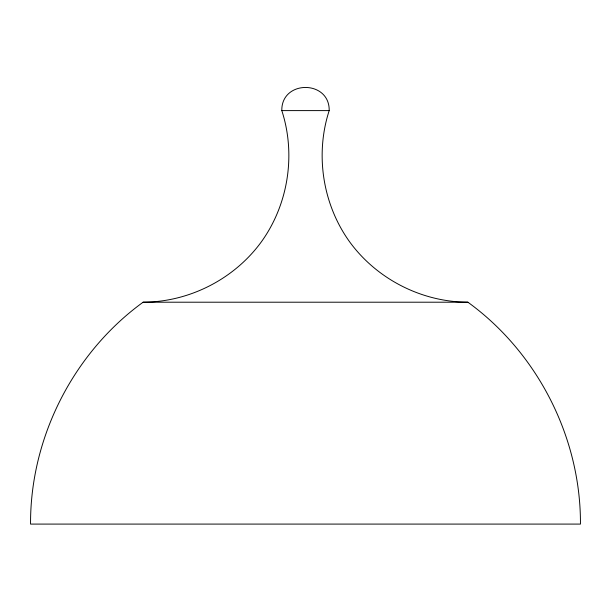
<?xml version="1.0" encoding="UTF-8"?>
<svg xmlns="http://www.w3.org/2000/svg" width="611" height="611" viewBox="0 0 611 611"><rect width="100%" height="100%" fill="white"/><g stroke="black" fill="none" stroke-linecap="round" stroke-linejoin="round"><path stroke-width="0.92" d="M281.808 110.606C281.236 79.751 329.764 79.751 329.192 110.606C314.909 154.491 322.677 204.357 349.622 241.819C376.788 279.12 421.743 302.071 467.889 302.208C537.772 352.891 580.824 437.759 580.45 524.085L30.55 524.085C30.176 437.759 73.228 352.891 143.111 302.208C189.257 302.071 234.212 279.12 261.378 241.819C288.323 204.357 296.091 154.491 281.808 110.606L329.192 110.606M143.111 302.208L467.889 302.208"/></g></svg>
